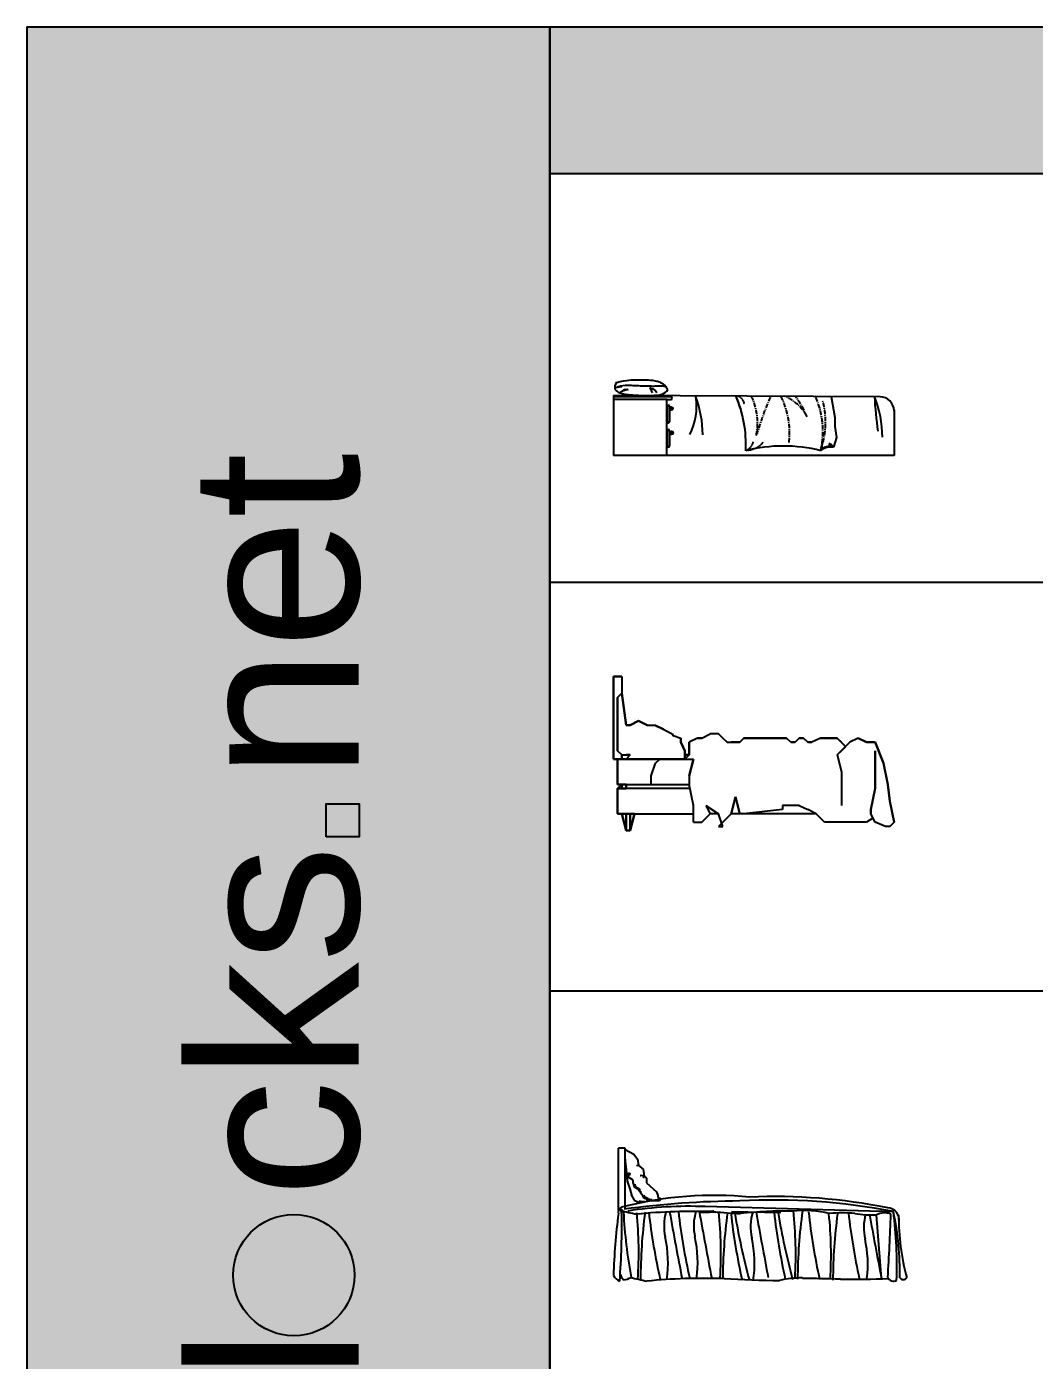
# Model space of a CAD drawing. Header units: millimetres. Extents: x 30176 to 68715, y 55479 to 72995.
# Drawn here: x 30176 to 37356, y 63486 to 72995 of the extents above; entities that cross this region are included whole.
import ezdxf

# ---------------------------------------------------------------- set-up
doc = ezdxf.new("R2010")
doc.units = ezdxf.units.MM
doc.linetypes.add('CENTER', pattern=[50.8, 31.75, -6.35, 6.35, -6.35])
doc.layers.add('www.cad-blocks.net', color=7, linetype='Continuous')
doc.styles.get("Standard").update_dxf_attribs({"font": 'arial.ttf'})

# ---------------------------------------------------------------- blocks, each defined once
blk = doc.blocks.new('A$C51664DDE')
for p, q in [((11.3, 497.8), (9.4, 488.7)), ((9.4, 488.7), (9.6, 481.1)), ((9.6, 481.1), (11.5, 474.8)), ((15.5, 508.7), (11.3, 497.8)), ((22.4, 521.6), (15.5, 508.7)), ((22.4, 521.6), (48.8, 528.3)), ((48.8, 528.3), (72, 533.3)), ((72, 533.3), (92.5, 536.8)), ((92.5, 536.8), (110.7, 539.1)), ((110.7, 539.1), (127, 540.4)), ((127, 540.4), (141.7, 541)), ((141.7, 541), (155.3, 541.1)), ((155.3, 541.1), (168.2, 541)), ((168.2, 541), (180.6, 541)), ((180.6, 541), (192.7, 541)), ((192.7, 541), (204.5, 541)), ((204.5, 541), (215.9, 540.9)), ((215.9, 540.9), (227.1, 540.8)), ((227.1, 540.8), (238, 540.5)), ((238, 540.5), (248.7, 540)), ((248.7, 540), (259.1, 539.3)), ((259.1, 539.3), (269.2, 538.4)), ((269.2, 538.4), (279.1, 537.2)), ((279.1, 537.2), (288.6, 535.7)), ((288.6, 535.7), (297.7, 534.1)), ((297.7, 534.1), (306.4, 532.2)), ((306.4, 532.2), (314.5, 530.1)), ((314.5, 530.1), (322.1, 527.8)), ((322.1, 527.8), (329.1, 525.3)), ((329.1, 525.3), (335.4, 522.7)), ((335.4, 522.7), (341.1, 520)), ((341.1, 520), (346.2, 517.2)), ((346.2, 517.2), (350.6, 514.5)), ((350.6, 514.5), (354.5, 511.8)), ((354.5, 511.8), (357.8, 509.4)), ((357.8, 509.4), (360.5, 507.3)), ((360.5, 507.3), (362.7, 505.4)), ((362.7, 505.4), (364.5, 503.9)), ((364.5, 503.9), (366.1, 502.4)), ((366.1, 502.4), (367.8, 500.6)), ((367.8, 500.6), (369.9, 497.9)), ((369.9, 497.9), (372.8, 494)), ((372.8, 494), (376.6, 488.6)), ((376.6, 488.6), (381.8, 481.1)), ((381.8, 481.1), (388.6, 471.2)), ((1900, 419.8), (0, 429.7)), ((0, 429.7), (0, 0)), ((380, 420), (0, 420)), ((380, 400), (0, 400)), ((11.5, 474.8), (14.6, 469.5)), ((14.6, 469.5), (18.8, 465)), ((18.8, 465), (23.5, 461)), ((23.5, 461), (28.7, 457.2)), ((28.7, 457.2), (34.2, 453.8)), ((34.2, 453.8), (40.3, 450.6)), ((40.3, 450.6), (47, 447.6)), ((47, 447.6), (54.6, 444.9)), ((54.6, 444.9), (63.1, 442.5)), ((63.1, 442.5), (72.7, 440.2)), ((72.7, 440.2), (83.5, 438.3)), ((83.5, 438.3), (95.5, 436.5)), ((95.5, 436.5), (108.6, 435)), ((108.6, 435), (122.5, 433.7)), ((122.5, 433.7), (136.9, 432.5)), ((136.9, 432.5), (151.5, 431.5)), ((151.5, 431.5), (165.9, 430.7)), ((165.9, 430.7), (180, 430.1)), ((180, 430.1), (193.4, 429.6)), ((193.4, 429.6), (205.9, 429.1)), ((205.9, 429.1), (217.7, 428.9)), ((217.7, 428.9), (229, 428.7)), ((229, 428.7), (240.2, 428.7)), ((240.2, 428.7), (251.4, 428.8)), ((251.4, 428.8), (262.9, 429.1)), ((262.9, 429.1), (274.9, 429.6)), ((274.9, 429.6), (287.7, 430.2)), ((287.7, 430.2), (301.5, 431)), ((301.5, 431), (315.8, 432.4)), ((315.8, 432.4), (330.3, 434.6)), ((330.3, 434.6), (344.5, 438.1)), ((344.5, 438.1), (357.8, 443.2)), ((357.8, 443.2), (369.9, 450.1)), ((369.9, 450.1), (380.3, 459.4)), ((410, 420), (380, 420)), ((380, 400), (410, 400)), ((380, 0), (380, 400)), ((380.3, 459.4), (388.6, 471.2)), ((1552.7, 421), (1577.4, 271.3)), ((380, 350), (385, 350)), ((385, 232.5), (385, 360)), ((385, 360), (390, 360)), ((400, 350), (400, 242.5)), ((407.6, 344.6), (408, 343.5)), ((408, 343.5), (408, 343.1)), ((408, 343.1), (408.4, 341.9)), ((408.4, 341.9), (408.8, 341.5)), ((408.8, 341.5), (408.8, 338.8)), ((408.8, 338.8), (409.2, 338)), ((409.2, 338), (409.2, 337.3)), ((409.2, 337.3), (409.6, 336.9)), ((409.6, 329.1), (409.2, 329.1)), ((409.2, 329.1), (409.2, 327.6)), ((409.6, 336.9), (409.6, 329.1)), ((413.5, 344.2), (415, 344.2)), ((415, 344.2), (415.8, 343.5)), ((415.8, 343.5), (416.6, 343.1)), ((416.6, 343.1), (417.3, 342.7)), ((417.7, 328.7), (416.9, 328.3)), ((416.9, 328.3), (416.9, 327.9)), ((417.3, 342.7), (417.3, 341.9)), ((417.3, 341.9), (417.7, 341.9)), ((417.7, 341.9), (418.1, 341.5)), ((418.1, 329.1), (417.7, 328.7)), ((418.1, 341.5), (418.1, 340)), ((418.1, 340), (418.5, 339.6)), ((418.5, 329.5), (418.1, 329.5)), ((418.1, 329.5), (418.1, 329.1)), ((418.5, 339.6), (418.9, 338.8)), ((418.9, 330.7), (418.5, 330.7)), ((418.5, 330.7), (418.5, 329.5)), ((418.9, 338.8), (418.9, 337.3)), ((418.9, 337.3), (419.3, 336.9)), ((419.3, 331), (418.9, 331)), ((418.9, 331), (418.9, 330.7)), ((419.3, 336.9), (419.3, 331)), ((2000, 326.5), (2000, 302.5)), ((2000, 319.8), (2000, 0)), ((380, 242.5), (385, 242.5)), ((390, 232.5), (385, 232.5)), ((1577.4, 271.3), (1577.4, 206.8)), ((1577.4, 206.8), (1590.6, 130.1)), ((380, 177.5), (385, 177.5)), ((385, 60), (385, 187.5)), ((385, 187.5), (390, 187.5)), ((400, 177.5), (400, 70)), ((410.8, 171.8), (411.2, 170.6)), ((411.2, 170.6), (411.2, 170.2)), ((411.2, 170.2), (411.6, 169.1)), ((411.6, 169.1), (412, 168.7)), ((412, 168.7), (412, 166)), ((412, 166), (412.4, 165.2)), ((412.4, 165.2), (412.4, 164.4)), ((412.4, 164.4), (412.8, 164)), ((412.8, 156.3), (412.4, 156.3)), ((412.4, 156.3), (412.4, 154.7)), ((412.8, 164), (412.8, 156.3)), ((416.7, 171.4), (418.2, 171.4)), ((418.2, 171.4), (419, 170.6)), ((419, 170.6), (419.8, 170.2)), ((419.8, 170.2), (420.6, 169.8)), ((420.9, 155.9), (420.2, 155.5)), ((420.2, 155.5), (420.2, 155.1)), ((420.6, 169.8), (420.6, 169.1)), ((420.6, 169.1), (420.9, 169.1)), ((420.9, 169.1), (421.3, 168.7)), ((421.3, 156.3), (420.9, 155.9)), ((421.3, 168.7), (421.3, 167.1)), ((421.3, 167.1), (421.7, 166.7)), ((421.7, 156.6), (421.3, 156.6)), ((421.3, 156.6), (421.3, 156.3)), ((421.7, 166.7), (422.1, 166)), ((422.1, 157.8), (421.7, 157.8)), ((421.7, 157.8), (421.7, 156.6)), ((422.1, 166), (422.1, 164.4)), ((422.1, 164.4), (422.5, 164)), ((422.5, 158.2), (422.1, 158.2)), ((422.1, 158.2), (422.1, 157.8)), ((422.5, 164), (422.5, 158.2)), ((1590.6, 130.1), (1569.1, 59.5)), ((2000, 0), (0, 0)), ((380, 70), (385, 70)), ((390, 60), (385, 60))]:
    blk.add_line(p, q)
at = {"linetype": 'Continuous'}
for p, q in [((13.1, 484.3), (33.2, 492.1)), ((59.8, 489.9), (13.1, 482.4)), ((33.2, 492.1), (51.6, 497.5)), ((51.6, 497.5), (68.5, 501)), ((68.5, 501), (84.2, 502.8)), ((84.2, 502.8), (99, 503.4)), ((99, 503.4), (112.9, 503.1)), ((112.9, 503.1), (126.4, 502.3)), ((126.4, 502.3), (139.5, 501.2)), ((139.5, 501.2), (152.5, 500.3)), ((152.5, 500.3), (165.5, 499.6)), ((165.5, 499.6), (178.3, 499)), ((178.3, 499), (190.8, 498.5)), ((190.8, 498.5), (203.2, 498.2)), ((203.2, 498.2), (215.2, 497.8)), ((215.2, 497.8), (226.9, 497.6)), ((226.9, 497.6), (238.2, 497.3)), ((238.2, 497.3), (249.1, 497.1)), ((249.1, 497.1), (259.6, 496.9)), ((259.6, 496.9), (269.8, 496.7)), ((259.7, 485.2), (276.5, 447.9)), ((259.7, 485.2), (282.1, 475.9)), ((269.8, 496.7), (279.7, 496.6)), ((279.7, 496.6), (289.4, 496.6)), ((282.1, 475.9), (300.8, 462.8)), ((289.4, 496.6), (298.9, 496.7)), ((298.9, 496.7), (308.4, 496.9)), ((308.4, 496.9), (317.8, 497.2)), ((317.8, 497.2), (327.1, 497.6)), ((327.1, 497.6), (336.3, 498)), ((336.3, 498), (345.2, 498.1)), ((345.2, 498.1), (353.6, 497.7)), ((353.6, 497.7), (361.2, 496.5)), ((361.2, 496.5), (368, 494.3)), ((368, 494.3), (373.8, 491)), ((373.8, 491), (378.3, 486.2)), ((44.9, 447), (84.1, 473.1)), ((104.6, 471.2), (64.5, 460)), ((84.1, 473.1), (104.6, 471.2)), ((300.8, 462.8), (310.1, 449.8))]:
    blk.add_line(p, q, dxfattribs=at)
for centre in [(411.9, 335.2), (414.3, 162.7)]:
    blk.add_circle(centre, 11.9)
for centre, radius, start, end in [((410, 410), 10, 0, 90), ((410, 410), 10, 270, 0), ((149.5, 349.3), 443.5, 333.33656, 8.9523), ((-165.8, 141.5), 802.6, 0.53715, 20.17507), ((73.3, 81.6), 871, 356.96439, 23.39728), ((73.3, 79.9), 871, 356.96439, 23.39728), ((1151, 133), 766, 359.8578, 22.22052), ((4602.6, 574.1), 2746.7, 183.16061, 188.36501), ((1900, 319.8), 100, 0, 90), ((390, 350), 10, 0, 90), ((390, 242.5), 10, 270, 0), ((390, 177.5), 10, 0, 90), ((390, 70), 10, 270, 0), ((1210.3, -1027.3), 1095.9, 75.88879, 104.11121), ((1549.6, -53), 114.2, 80.20731, 129.17175), ((1549.6, -53), 118.2, 82.4667, 126.74828), ((1541.9, 44.8), 30.2, 39.77052, 108.06787), ((1528.4, 44.1), 41.9, 28.62416, 81.41297)]:
    blk.add_arc(centre, radius, start, end)
at = {"linetype": 'CENTER'}
for centre, radius, start, end in [((861.8, 356.5), 72.8, 10.83062, 68.82372), ((577.5, 232.4), 449.8, 348.67098, 24.86177), ((3395.4, -552.9), 2476, 156.93246, 163.37528), ((677.8, 162.4), 578.2, 353.20232, 26.94192), ((1090, 118.3), 332, 30.01067, 67.71772), ((753.6, 21.4), 676.6, 22.24988, 36.2027), ((891.2, 173.1), 602.2, 346.79668, 24.99593), ((923.9, 238.1), 588.4, 340.86875, 15.58198), ((898.8, 128.4), 103.6, 301.24668, 342.80227), ((950.8, 189.2), 149.7, 273.74293, 321.78874), ((1549.6, -53), 120.6, 83.73452, 125.44537)]:
    blk.add_arc(centre, radius, start, end, dxfattribs=at)
blk = doc.blocks.new('A$C11813386')
for p, q in [((0, 510), (0, 1100)), ((0, 1100), (0, 510)), ((0, 1100), (0, 510)), ((0, 510), (0, 1100)), ((60, 1100), (0, 1100)), ((60, 1100), (0, 1100)), ((0, 1100), (60, 1100)), ((0, 1100), (60, 1100)), ((60, 1100), (60, 982)), ((30, 950), (60, 980)), ((30, 950), (60, 980)), ((30, 950), (60, 980)), ((60, 980), (30, 950)), ((60, 980), (90, 752.9)), ((90, 752.9), (60, 980)), ((60, 980), (90, 752.9)), ((60, 980), (90, 752.9)), ((30, 630), (30, 950)), ((30, 630), (30, 950)), ((30, 950), (30, 920)), ((30, 950), (30, 920)), ((30, 630), (30, 920)), ((30, 630), (30, 920)), ((30, 570), (30, 920)), ((30, 570), (30, 920)), ((30, 570), (30, 920)), ((30, 920), (30, 570)), ((120, 752.9), (180, 782.9)), ((180, 782.9), (120, 752.9)), ((180, 782.9), (240, 752.9)), ((180, 782.9), (240, 752.9)), ((180, 782.9), (240, 752.9)), ((240, 752.9), (180, 782.9)), ((90, 752.9), (120, 752.9)), ((90, 752.9), (120, 752.9)), ((120, 752.9), (90, 752.9)), ((120, 752.9), (90, 752.9)), ((240, 752.9), (300, 750)), ((300, 750), (240, 752.9)), ((240, 752.9), (300, 750)), ((240, 752.9), (300, 750)), ((240, 752.9), (300, 750)), ((300, 750), (240, 752.9)), ((240, 752.9), (300, 750)), ((240, 752.9), (300, 750)), ((300, 750), (360, 720)), ((360, 720), (300, 750)), ((300, 750), (360, 720)), ((300, 750), (360, 720)), ((360, 720), (420, 690)), ((360, 720), (420, 690)), ((420, 690), (426.1, 677.6)), ((426.1, 677.6), (480, 660)), ((630, 660), (690, 690)), ((750, 690), (690, 690)), ((750, 690), (690, 690)), ((780, 660), (750, 690)), ((750, 690), (780, 660)), ((30, 630), (30, 570)), ((30, 630), (30, 570)), ((480, 660), (480, 630)), ((480, 660), (480, 630)), ((480, 660), (480, 630)), ((480, 630), (480, 660)), ((480, 630), (510, 570)), ((510, 570), (480, 630)), ((480, 630), (510, 570)), ((480, 630), (510, 570)), ((480, 630), (510, 570)), ((510, 570), (480, 630)), ((480, 630), (510, 570)), ((480, 630), (510, 570)), ((600, 660), (540, 630)), ((600, 660), (540, 630)), ((540, 630), (540, 570)), ((540, 570), (540, 630)), ((540, 570), (540, 630)), ((540, 630), (540, 570)), ((540, 570), (540, 630)), ((540, 570), (540, 630)), ((540, 630), (540, 570)), ((540, 570), (540, 630)), ((600, 660), (630, 660)), ((630, 660), (600, 660)), ((780, 660), (810, 630)), ((810, 630), (840, 630)), ((900, 630), (840, 630)), ((840, 630), (900, 630)), ((900, 630), (840, 630)), ((900, 630), (840, 630)), ((930, 660), (900, 630)), ((900, 630), (930, 660)), ((930, 660), (900, 630)), ((900, 630), (930, 660)), ((930, 660), (1174.8, 660)), ((1174.8, 660), (930, 660)), ((1174.8, 660), (930, 660)), ((1174.8, 660), (930, 660)), ((1204.8, 660), (1174.8, 660)), ((1174.8, 660), (1204.8, 660)), ((1204.8, 660), (1174.8, 660)), ((1174.8, 660), (1204.8, 660)), ((1204.8, 660), (1174.8, 660)), ((1174.8, 660), (1234.8, 660)), ((1234.8, 660), (1174.8, 660)), ((1174.8, 660), (1204.8, 660)), ((1234.8, 660), (1204.8, 660)), ((1204.8, 660), (1234.8, 660)), ((1264.8, 630), (1234.8, 660)), ((1264.8, 630), (1234.8, 660)), ((1294.8, 630), (1264.8, 630)), ((1294.8, 630), (1264.8, 630)), ((1264.8, 630), (1294.8, 630)), ((1294.8, 630), (1264.8, 630)), ((1264.8, 630), (1294.8, 630)), ((1294.8, 630), (1264.8, 630)), ((1324.8, 660), (1294.8, 630)), ((1324.8, 660), (1294.8, 630)), ((1324.8, 660), (1354.8, 660)), ((1354.8, 660), (1324.8, 660)), ((1384.8, 630), (1354.8, 660)), ((1354.8, 660), (1384.8, 630)), ((1384.8, 630), (1354.8, 660)), ((1354.8, 660), (1384.8, 630)), ((1384.8, 630), (1354.8, 660)), ((1384.8, 630), (1354.8, 660)), ((1384.8, 630), (1414.8, 630)), ((1414.8, 630), (1384.8, 630)), ((1414.8, 630), (1384.8, 630)), ((1414.8, 630), (1384.8, 630)), ((1384.8, 630), (1414.8, 630)), ((1414.8, 630), (1384.8, 630)), ((1474.8, 660), (1414.8, 630)), ((1474.8, 660), (1414.8, 630)), ((1474.8, 660), (1504.8, 660)), ((1504.8, 660), (1474.8, 660)), ((1504.8, 660), (1474.8, 660)), ((1504.8, 660), (1474.8, 660)), ((1534.8, 660), (1504.8, 660)), ((1504.8, 660), (1534.8, 660)), ((1534.8, 660), (1504.8, 660)), ((1534.8, 660), (1504.8, 660)), ((1534.8, 660), (1504.8, 660)), ((1534.8, 660), (1504.8, 660)), ((1564.8, 660), (1534.8, 660)), ((1564.8, 660), (1534.8, 660)), ((1534.8, 660), (1564.8, 660)), ((1564.8, 660), (1534.8, 660)), ((1564.8, 660), (1534.8, 660)), ((1564.8, 660), (1534.8, 660)), ((1594.8, 660), (1534.8, 660)), ((1534.8, 660), (1594.8, 660)), ((1594.8, 660), (1564.8, 660)), ((1594.8, 660), (1564.8, 660)), ((1594.8, 660), (1624.8, 630)), ((1654.8, 600), (1594.8, 660)), ((1684.8, 630), (1594.8, 540)), ((1594.8, 540), (1684.8, 630)), ((1684.8, 630), (1594.8, 540)), ((1684.8, 630), (1594.8, 540)), ((1624.8, 570), (1684.8, 630)), ((1684.8, 630), (1624.8, 570)), ((1744.8, 660), (1684.8, 630)), ((1744.8, 660), (1684.8, 630)), ((1744.8, 660), (1804.8, 630)), ((1804.8, 630), (1744.8, 660)), ((1804.8, 630), (1744.8, 660)), ((1804.8, 630), (1744.8, 660)), ((1804.8, 630), (1864.8, 630)), ((1864.8, 630), (1804.8, 630)), ((1804.8, 630), (1864.8, 630)), ((1864.8, 630), (1804.8, 630)), ((1864.8, 630), (1924.8, 480)), ((1924.8, 480), (1864.8, 630)), ((60, 510), (0, 510)), ((60, 510), (0, 510)), ((0, 510), (60, 510)), ((0, 510), (60, 510)), ((60, 540), (30, 570)), ((30, 570), (60, 540)), ((30, 510), (30, 330)), ((30, 510), (30, 330)), ((30, 330), (30, 510)), ((30, 330), (30, 510)), ((60, 510), (30, 510)), ((30, 510), (60, 510)), ((30, 510), (60, 510)), ((30, 510), (60, 510)), ((60, 510), (30, 510)), ((60, 510), (30, 510)), ((60, 510), (30, 510)), ((60, 510), (30, 510)), ((60, 540), (60, 510)), ((60, 540), (90, 540)), ((60, 510), (60, 540)), ((60, 540), (90, 540)), ((480, 510), (60, 510)), ((480, 510), (60, 510)), ((90, 510), (60, 510)), ((60, 510), (90, 510)), ((90, 510), (60, 510)), ((60, 510), (90, 510)), ((60, 510), (90, 510)), ((90, 510), (60, 510)), ((60, 510), (90, 510)), ((60, 510), (90, 510)), ((60, 510), (90, 510)), ((90, 510), (60, 510)), ((120, 540), (90, 540)), ((90, 510), (120, 540)), ((120, 540), (90, 510)), ((90, 540), (120, 540)), ((90, 510), (570, 510)), ((210, 510), (240, 510)), ((240, 510), (210, 510)), ((240, 510), (330, 510)), ((330, 510), (240, 510)), ((270, 390), (300, 480)), ((300, 480), (330, 510)), ((330, 510), (450, 510)), ((330, 510), (450, 510)), ((330, 510), (360, 510)), ((360, 510), (330, 510)), ((450, 510), (360, 510)), ((450, 510), (360, 510)), ((360, 510), (390, 510)), ((390, 510), (360, 510)), ((450, 510), (390, 510)), ((450, 510), (390, 510)), ((390, 510), (450, 510)), ((450, 510), (390, 510)), ((480, 510), (390, 510)), ((390, 510), (480, 510)), ((450, 510), (390, 510)), ((390, 510), (450, 510)), ((420, 510), (390, 510)), ((420, 510), (390, 510)), ((420, 510), (450, 510)), ((450, 510), (420, 510)), ((480, 510), (450, 510)), ((450, 510), (480, 510)), ((480, 510), (450, 510)), ((450, 510), (480, 510)), ((480, 510), (450, 510)), ((450, 510), (480, 510)), ((480, 510), (450, 510)), ((450, 510), (480, 510)), ((480, 510), (510, 510)), ((510, 510), (480, 510)), ((510, 570), (510, 540)), ((510, 540), (510, 570)), ((540, 540), (510, 510)), ((510, 540), (540, 540)), ((510, 510), (510, 540)), ((510, 540), (510, 510)), ((510, 540), (510, 510)), ((540, 540), (510, 540)), ((510, 540), (540, 540)), ((540, 540), (510, 540)), ((510, 540), (540, 540)), ((510, 510), (540, 540)), ((510, 540), (540, 540)), ((540, 540), (510, 540)), ((510, 540), (540, 540)), ((540, 540), (510, 540)), ((510, 540), (540, 540)), ((540, 540), (510, 540)), ((510, 540), (540, 540)), ((510, 540), (540, 540)), ((510, 540), (540, 540)), ((540, 540), (510, 540)), ((540, 540), (510, 540)), ((540, 540), (510, 540)), ((510, 540), (540, 540)), ((510, 540), (540, 540)), ((540, 540), (510, 540)), ((540, 540), (510, 540)), ((540, 540), (510, 540)), ((540, 540), (510, 540)), ((540, 540), (510, 540)), ((540, 540), (510, 540)), ((540, 540), (510, 540)), ((510, 510), (510, 540)), ((540, 570), (540, 540)), ((540, 570), (540, 540)), ((540, 540), (540, 570)), ((540, 570), (540, 540)), ((540, 540), (540, 570)), ((540, 540), (540, 570)), ((540, 390), (570, 510)), ((570, 510), (540, 390)), ((1624.8, 570), (1594.8, 540)), ((1624.8, 570), (1594.8, 540)), ((1594.8, 540), (1624.8, 420)), ((1594.8, 540), (1624.8, 420)), ((1864.8, 540), (1864.8, 570)), ((1864.8, 570), (1864.8, 540)), ((1864.8, 570), (1864.8, 540)), ((1864.8, 510), (1864.8, 570)), ((1864.8, 570), (1864.8, 510)), ((1864.8, 540), (1864.8, 570)), ((1864.8, 570), (1864.8, 510)), ((1864.8, 540), (1864.8, 570)), ((1864.8, 510), (1864.8, 570)), ((1864.8, 510), (1864.8, 570)), ((1864.8, 570), (1864.8, 510)), ((1864.8, 540), (1864.8, 570)), ((1864.8, 540), (1864.8, 390)), ((1864.8, 390), (1864.8, 540)), ((1864.8, 540), (1864.8, 390)), ((1864.8, 390), (1864.8, 540)), ((1864.8, 540), (1864.8, 510)), ((1864.8, 540), (1864.8, 510)), ((1864.8, 540), (1864.8, 510)), ((1864.8, 510), (1864.8, 540)), ((1864.8, 540), (1864.8, 510)), ((1864.8, 510), (1864.8, 540)), ((1864.8, 540), (1864.8, 420)), ((1864.8, 540), (1864.8, 420)), ((1864.8, 510), (1864.8, 390)), ((1864.8, 390), (1864.8, 510)), ((1864.8, 510), (1864.8, 420)), ((1864.8, 420), (1864.8, 510)), ((1924.8, 480), (1954.8, 330)), ((1954.8, 330), (1924.8, 480)), ((1924.8, 480), (1954.8, 330)), ((1954.8, 330), (1924.8, 480)), ((270, 330), (270, 390)), ((540, 390), (540, 330)), ((1624.8, 420), (1624.8, 330)), ((1624.8, 420), (1624.8, 330)), ((1864.8, 300), (1864.8, 420)), ((1864.8, 420), (1864.8, 300)), ((1864.8, 300), (1864.8, 420)), ((1864.8, 420), (1864.8, 300)), ((30, 330), (60, 330)), ((60, 330), (30, 330)), ((30, 330), (60, 330)), ((30, 330), (60, 330)), ((30, 330), (60, 330)), ((30, 330), (60, 330)), ((60, 330), (30, 330)), ((60, 330), (30, 330)), ((30, 300), (60, 330)), ((30, 300), (60, 330)), ((60, 330), (30, 300)), ((60, 330), (30, 300)), ((30, 300), (30, 120)), ((30, 300), (30, 120)), ((30, 120), (30, 300)), ((30, 120), (30, 300)), ((60, 300), (30, 300)), ((30, 300), (60, 300)), ((30, 300), (60, 300)), ((60, 300), (30, 300)), ((90, 330), (60, 330)), ((60, 330), (90, 330)), ((90, 330), (60, 330)), ((60, 330), (90, 330)), ((60, 330), (90, 330)), ((90, 330), (60, 330)), ((90, 330), (60, 330)), ((60, 330), (90, 330)), ((60, 300), (60, 330)), ((60, 300), (60, 330)), ((60, 330), (60, 300)), ((60, 330), (60, 300)), ((90, 300), (60, 300)), ((60, 300), (90, 300)), ((60, 300), (90, 300)), ((90, 300), (60, 300)), ((90, 330), (540, 330)), ((90, 300), (90, 330)), ((90, 300), (90, 330)), ((90, 330), (90, 300)), ((90, 330), (90, 300)), ((546, 300), (90, 300)), ((270, 330), (360, 330)), ((360, 330), (450, 330)), ((450, 330), (510, 330)), ((570, 180), (540, 330)), ((1624.8, 330), (1624.8, 180)), ((1624.8, 330), (1624.8, 180)), ((1834.8, 150), (1864.8, 300)), ((1864.8, 300), (1834.8, 150)), ((1954.8, 330), (1970, 210)), ((1970, 210), (1954.8, 330)), ((840, 120), (870, 240)), ((870, 240), (840, 120)), ((870, 240), (900, 120)), ((900, 120), (870, 240)), ((1970, 210), (2000, 60)), ((2000, 60), (1970, 210)), ((1970, 210), (2000, 60)), ((2000, 60), (1970, 210)), ((30, 120), (60, 120)), ((60, 120), (30, 120)), ((30, 120), (60, 120)), ((30, 120), (60, 120)), ((30, 120), (60, 120)), ((30, 120), (60, 120)), ((60, 120), (30, 120)), ((60, 120), (30, 120)), ((90, 120), (60, 120)), ((60, 120), (90, 120)), ((60, 120), (90, 120)), ((90, 120), (60, 120)), ((60, 120), (90, 120)), ((90, 120), (60, 120)), ((60, 120), (90, 120)), ((60, 120), (90, 120)), ((90, 120), (60, 120)), ((60, 120), (90, 120)), ((60, 120), (90, 120)), ((60, 120), (90, 120)), ((90, 120), (60, 120)), ((90, 120), (60, 120)), ((60, 120), (90, 120)), ((60, 120), (90, 120)), ((60, 120), (90, 0)), ((60, 120), (90, 0)), ((90, 0), (60, 120)), ((90, 0), (60, 120)), ((90, 120), (570, 120)), ((90, 120), (120, 120)), ((120, 120), (90, 120)), ((90, 120), (120, 120)), ((120, 120), (90, 120)), ((90, 120), (120, 120)), ((120, 120), (90, 120)), ((90, 120), (120, 120)), ((120, 120), (90, 120)), ((90, 120), (90, 0)), ((90, 120), (90, 0)), ((90, 120), (90, 0)), ((90, 120), (90, 0)), ((90, 120), (90, 0)), ((90, 120), (90, 0)), ((90, 120), (90, 0)), ((90, 120), (90, 0)), ((90, 0), (90, 120)), ((90, 0), (90, 120)), ((90, 0), (90, 120)), ((90, 0), (90, 120)), ((90, 0), (90, 120)), ((90, 0), (90, 120)), ((90, 0), (90, 120)), ((90, 0), (90, 120)), ((120, 120), (150, 120)), ((150, 120), (120, 120)), ((120, 120), (150, 120)), ((150, 120), (120, 120)), ((120, 120), (150, 120)), ((150, 120), (120, 120)), ((120, 120), (150, 120)), ((120, 120), (150, 120)), ((120, 120), (120, 0)), ((150, 120), (120, 0)), ((120, 120), (120, 0)), ((120, 120), (120, 0)), ((150, 120), (120, 0)), ((120, 120), (120, 0)), ((120, 0), (120, 120)), ((120, 0), (150, 120)), ((120, 0), (120, 120)), ((120, 0), (120, 120)), ((120, 0), (150, 120)), ((120, 0), (120, 120)), ((570, 60), (570, 180)), ((630, 60), (690, 120)), ((660, 180), (690, 120)), ((660, 180), (690, 120)), ((660, 180), (750, 120)), ((660, 180), (750, 120)), ((750, 120), (690, 120)), ((780, 30), (750, 120)), ((840, 120), (780, 60)), ((1444.8, 120), (840, 120)), ((900, 120), (840, 120)), ((930, 120), (900, 120)), ((1204.8, 150), (930, 120)), ((1204.8, 180), (1204.8, 150)), ((1234.8, 180), (1204.8, 180)), ((1264.8, 180), (1234.8, 180)), ((1324.8, 180), (1264.8, 180)), ((1324.8, 180), (1384.8, 150)), ((1444.8, 120), (1384.8, 150)), ((1504.8, 60), (1444.8, 120)), ((1834.8, 150), (1834.8, 120)), ((1834.8, 120), (1834.8, 150)), ((1864.8, 60), (1834.8, 120)), ((570, 60), (600, 60)), ((600, 60), (630, 60)), ((780, 60), (750, 30)), ((750, 30), (780, 30)), ((1624.8, 60), (1504.8, 60)), ((1714.8, 60), (1624.8, 60)), ((1804.8, 60), (1714.8, 60)), ((1849.8, 90), (1804.8, 60)), ((1940, 30), (1864.8, 60)), ((1970, 30), (1940, 30)), ((2000, 60), (1970, 30)), ((2000, 60), (1970, 30)), ((1970, 30), (2000, 60)), ((120, 0), (90, 0)), ((90, 0), (120, 0)), ((90, 0), (120, 0)), ((120, 0), (90, 0)), ((90, 0), (120, 0)), ((90, 0), (120, 0)), ((90, 0), (120, 0)), ((120, 0), (90, 0))]:
    blk.add_line(p, q)
blk = doc.blocks.new('A$C0B4823C0')
for p, q in [((84.6, 947.9), (36, 947.9)), ((36, 935.8), (36, 947.9)), ((36, 504.9), (36, 935.8)), ((84.6, 517.1), (84.6, 947.9)), ((84.6, 939.7), (144.9, 904.8)), ((102.4, 702.9), (84.6, 882.9)), ((144.9, 904.8), (170.9, 870.8)), ((170.9, 870.8), (178.9, 825.8)), ((87, 800.2), (93.5, 806.6)), ((87.4, 827.1), (90.9, 830.6)), ((89.4, 845.5), (87.9, 847)), ((87.9, 786.8), (90.9, 817.8)), ((87.9, 791.8), (98.9, 712.8)), ((90.8, 777.4), (96.8, 783.4)), ((92.4, 816), (91, 817.4)), ((97.6, 757.7), (93.4, 762)), ((98.9, 761.8), (100.9, 765.8)), ((104.9, 761.8), (98.9, 761.8)), ((100.9, 765.8), (103.9, 767.8)), ((103.9, 767.8), (110.9, 769.8)), ((109.9, 763.8), (104.9, 761.8)), ((110.9, 765.8), (109.9, 763.8)), ((110.9, 769.8), (114.9, 772.8)), ((114.9, 766.8), (110.9, 765.8)), ((117.9, 765.8), (114.9, 766.8)), ((115.9, 759.8), (120.9, 762.8)), ((120.9, 762.8), (117.9, 765.8)), ((166.9, 821.8), (165.9, 819.8)), ((169.9, 821.8), (166.9, 821.8)), ((173.9, 826.8), (169.9, 821.8)), ((179.9, 825.8), (173.9, 826.8)), ((178.9, 825.8), (211.9, 798.8)), ((211.9, 798.8), (219.9, 749.8)), ((94.6, 754.8), (100.1, 760.2)), ((98.7, 732.3), (102.6, 736.2)), ((98.9, 712.8), (117.9, 659.8)), ((103.7, 725.1), (99.2, 729.6)), ((102.8, 709.9), (103.9, 711)), ((110.9, 738.8), (102.9, 757.8)), ((104.9, 755.8), (115.9, 759.8)), ((121.9, 731.8), (110.9, 738.8)), ((140.9, 719.8), (121.9, 731.8)), ((140.9, 704.8), (140.9, 719.8)), ((151.9, 667.8), (140.9, 704.8)), ((174.9, 655.8), (151.9, 667.8)), ((152.9, 690.8), (152.9, 682.8)), ((152.9, 682.8), (156.9, 676.8)), ((156.9, 676.8), (159.9, 670.8)), ((159.9, 670.8), (163.9, 670.8)), ((163.9, 670.8), (169.9, 665.8)), ((169.9, 665.8), (175.9, 664.8)), ((193.9, 751.8), (191.9, 751.8)), ((197.9, 754.8), (193.9, 751.8)), ((221.9, 749.8), (197.9, 754.8)), ((216.9, 741.8), (212.9, 735.8)), ((221.9, 750.8), (216.9, 741.8)), ((219.9, 749.8), (234.9, 734.8)), ((234.9, 734.8), (234.9, 701.8)), ((234.9, 701.8), (306.9, 637.8)), ((117.9, 659.8), (130.7, 606.4)), ((125.9, 614.8), (147.9, 576.8)), ((147.9, 576.8), (174.9, 565.8)), ((189.9, 633.8), (174.9, 655.8)), ((175.9, 664.8), (178.9, 662.8)), ((178.9, 662.8), (182.9, 657.8)), ((182.9, 657.8), (187.9, 649.8)), ((202.9, 566.8), (182.9, 570.8)), ((187.9, 649.8), (191.9, 640.8)), ((211.9, 603.8), (189.9, 633.8)), ((191.9, 640.8), (195.9, 637.8)), ((195.9, 637.8), (197.9, 635.8)), ((219.9, 588.8), (211.9, 603.8)), ((216.9, 613.8), (220.9, 604.8)), ((234.9, 588.8), (219.9, 588.8)), ((220.9, 604.8), (222.9, 598.8)), ((222.9, 598.8), (225.9, 598.8)), ((225.9, 598.8), (230.9, 597.8)), ((230.9, 597.8), (235.9, 595.8)), ((242.9, 573.8), (234.9, 588.8)), ((235.9, 595.8), (240.9, 594.8)), ((240.9, 594.8), (242.9, 590.8)), ((242.9, 590.8), (246.9, 587.8)), ((328.9, 573.8), (242.9, 573.8)), ((246.9, 587.8), (256.9, 585.8)), ((256.9, 585.8), (264.9, 582.8)), ((264.9, 582.8), (275.9, 581.8)), ((306.9, 637.8), (317.9, 610.8)), ((317.9, 610.8), (317.9, 599.8)), ((317.9, 599.8), (336.9, 588.8)), ((336.9, 588.8), (328.9, 573.8)), ((174.9, 565.8), (201.1, 560.3)), ((220.9, 565.8), (202.9, 566.8)), ((757, 491.4), (613.4, 487.9)), ((1193.8, 486.9), (842.6, 495.9)), ((1910.3, 18.6), (1874.2, 473.4))]:
    blk.add_line(p, q)
for centre, radius, start, end in [((718.5, -2005.4), 2617.2, 84.42424, 104.19629), ((970.8, -6245.5), 6818.3, 90.58516, 97.53611), ((1142.7, -3839.2), 4418.3, 78.86624, 93.13348), ((1151.4, -3451.2), 4054.7, 78.56464, 92.52565), ((4683.3, -119.3), 4686, 172.62221, 178.03779), ((74.9, 492), 40, 87.5616, 193.82171), ((50.8, 489.6), 21.3, 5.04265, 133.87072), ((-4847.1, 382), 4907, 355.54266, 1.33079), ((1196.2, 5209.7), 4842.5, 256.30256, 257.72515), ((3776.5, 688.3), 3709.6, 183.04132, 190.25812), ((538.5, -2273.6), 2807.9, 87.65474, 98.90856), ((579, -3774.1), 4272, 88.27736, 95.53837), ((-2690.6, 204.5), 2871.2, 356.21738, 5.64493), ((3884.7, 9.6), 3690.9, 172.49887, 179.98364), ((4708.6, 998.6), 4485, 186.49297, 192.7499), ((722.7, 394.6), 361.9, 164.2331, 192.57554), ((42212, 8047.4), 42488.2, 190.24004, 190.89389), ((4920.4, 998.6), 4485, 186.43031, 192.61344), ((934.5, 394.6), 361.9, 163.42653, 192.57554), ((42423.8, 8047.4), 42488.2, 190.2351, 190.89008), ((-10512.3, -440617.4), 441290.6, 88.375763, 88.550133), ((711.9, 496.1), 4.51, 358.49462, 181.50538), ((1008.9, 3260.4), 2779.9, 263.96148, 267.87279), ((-2104.8, 191), 2871.2, 356.64815, 6.02847), ((4470.4, -3.9), 3690.9, 172.34942, 179.72008), ((5294.4, 985.1), 4485, 186.3915, 192.58276), ((5370.5, 1210.2), 4562.7, 189.15513, 195.29703), ((1238.9, -2553.5), 3054.1, 89.32339, 96.26241), ((1339.6, 388.6), 361.9, 163.52763, 192.57554), ((42828.8, 8041.4), 42488.2, 190.23293, 190.87379), ((5602.4, 991.1), 4485, 186.3915, 192.58276), ((5678.5, 1216.2), 4562.7, 189.15513, 195.29703), ((1354.1, -301.2), 805.5, 76.60362, 95.64455), ((-1571.8, 191), 2871.2, 356.64815, 6.24146), ((5003.5, -3.9), 3690.9, 172.12701, 179.72008), ((5849.4, 979.1), 4485, 186.21192, 192.44422), ((-1320, 185), 2871.2, 356.64815, 5.90116), ((1630.9, -360.8), 848, 83.89945, 96.10055), ((5255.3, -9.9), 3690.9, 172.35657, 179.72008), ((6132.2, 985.1), 4485, 186.38812, 192.44422), ((1849.4, 1359.4), 886.4, 261.6694, 271.60221), ((2146.4, 381.1), 361.9, 164.48488, 192.57554), ((43635.6, 8033.9), 42488.2, 190.24375, 190.87379), ((1930.8, 366.2), 121.2, 67.15823, 117.8175), ((1951.1, 436.8), 86.3, 351.43384, 87.18286), ((-12107, 956.9), 14092.9, 356.21913, 358.05221), ((-1027.4, 111.2), 3047.7, 358.00464, 7.25172), ((-74.7, 60.1), 2115.9, 358.99995, 11.88801), ((3823, 477.5), 1791.1, 180.12915, 194.69456), ((-440.9, 135), 830.3, 351.47548, 12.57554), ((-229.1, 135), 830.3, 352.04751, 12.57554), ((175.9, 129), 830.3, 351.24419, 12.57554), ((982.7, 121.5), 830.3, 352.88075, 12.57554), ((79.9, 84.7), 91, 208.59135, 247.4727), ((136.1, 71.7), 89.1, 193.99722, 224.14484), ((56.3, 147.1), 138.4, 276.54135, 300.30537), ((1268.3, 4732.4), 4842.5, 256.30256, 257.72515), ((651.1, -4251.4), 4272, 88.27736, 95.53837), ((784, 18.7), 4.51, 358.49462, 181.50538), ((1400.1, 12139.6), 12136.4, 267.11152, 268.98339), ((1331.2, -574.3), 597.6, 88.48787, 104.18403), ((1394.3, -5259.2), 5278, 87.578, 90.51361), ((1655.7, 10125.7), 10111.6, 269.78297, 271.7237), ((1997.4, 45.8), 45.8, 203.34084, 297.37603), ((2065.7, 45.7), 33.5, 222.30068, 317.69932)]:
    blk.add_arc(centre, radius, start, end)
at = {"flags": 9}
for tag, p in [('YSIZE', (2065.7, 12.2)), ('XSIZE', (2065.7, 12.2)), ('YSIZE', (2532.1, 78)), ('XSIZE', (2532.1, 78))]:
    blk.add_attdef(tag, p, '', height=0.5, dxfattribs=at)
blk = doc.blocks.new('FORMAT')
at = {"true_color": 0x444444}
blk.add_hatch(color=250, dxfattribs=at).paths.add_polyline_path([(33904.5, 72994.9), (30175.5, 72994.9), (30175.5, 55478.6), (33904.5, 55478.6)])
at = {"true_color": 0x546d8e}
h = blk.add_hatch(color=155, dxfattribs=at)
h.set_gradient(color1=(68, 68, 68), color2=(84, 109, 142), tint=1)
h.paths.add_polyline_path([(33904.5, 72994.9), (33904.5, 71947), (68715.5, 71947), (68715.5, 72994.9)])
for points in [[(32310.4, 67453.6), (32310.4, 67219), (32545.4, 67219), (32545.4, 67453.6)], [(31646.8, 64093.8, 1), (32511.4, 64093.8, 1)]]:
    blk.add_hatch(color=155, dxfattribs=at).paths.add_polyline_path(points)
at = {"color": 250, "true_color": 0x444444}
for p, q in [((30175.5, 72994.9), (33904.5, 72994.9)), ((30175.5, 72994.9), (30175.5, 55478.6)), ((33904.5, 72994.9), (33904.5, 55478.6))]:
    blk.add_line(p, q, dxfattribs=at)
at = {"color": 155, "true_color": 0x546d8e}
for p, q in [((33904.5, 55478.6), (33904.5, 72994.9)), ((33904.5, 72994.9), (68715.5, 72994.9)), ((33904.5, 71947), (68715.5, 71947)), ((33904.5, 71947), (68715.5, 71947)), ((33904.5, 69034.4), (68715.5, 69034.4)), ((33904.5, 66121.8), (68715.5, 66121.8))]:
    blk.add_line(p, q, dxfattribs=at)
blk.add_line((33904.5, 72994.9), (33904.5, 55478.6))
blk.add_lwpolyline([(32310.4, 67219), (32310.4, 67453.6), (32545.4, 67453.6), (32545.4, 67219)], close=True, dxfattribs=at)
blk.add_circle((32079.1, 64093.8), 432.3, dxfattribs=at)
at = {"insert": (31341.5, 59149.8), "char_height": 1200, "attachment_point": 1, "rotation": 90}
blk.add_mtext_dynamic_manual_height_columns('{\\C255;\\c16777215;cad-bl  cks net}', width=19116.444, gutter_width=12.5, heights=[0], dxfattribs=at)

msp = doc.modelspace()

# ---------------------------------------------------------------- block references
for name, p in [('A$C51664DDE', (34356.2, 69936.4)), ('A$C11813386', (34356.2, 67262.9)), ('A$C0B4823C0', (34356.2, 64050.3))]:
    msp.add_blockref(name, p)
at = {"layer": 'www.cad-blocks.net'}
msp.add_blockref('FORMAT', (0, 0), dxfattribs=at)

doc.saveas('drawing.dxf')
